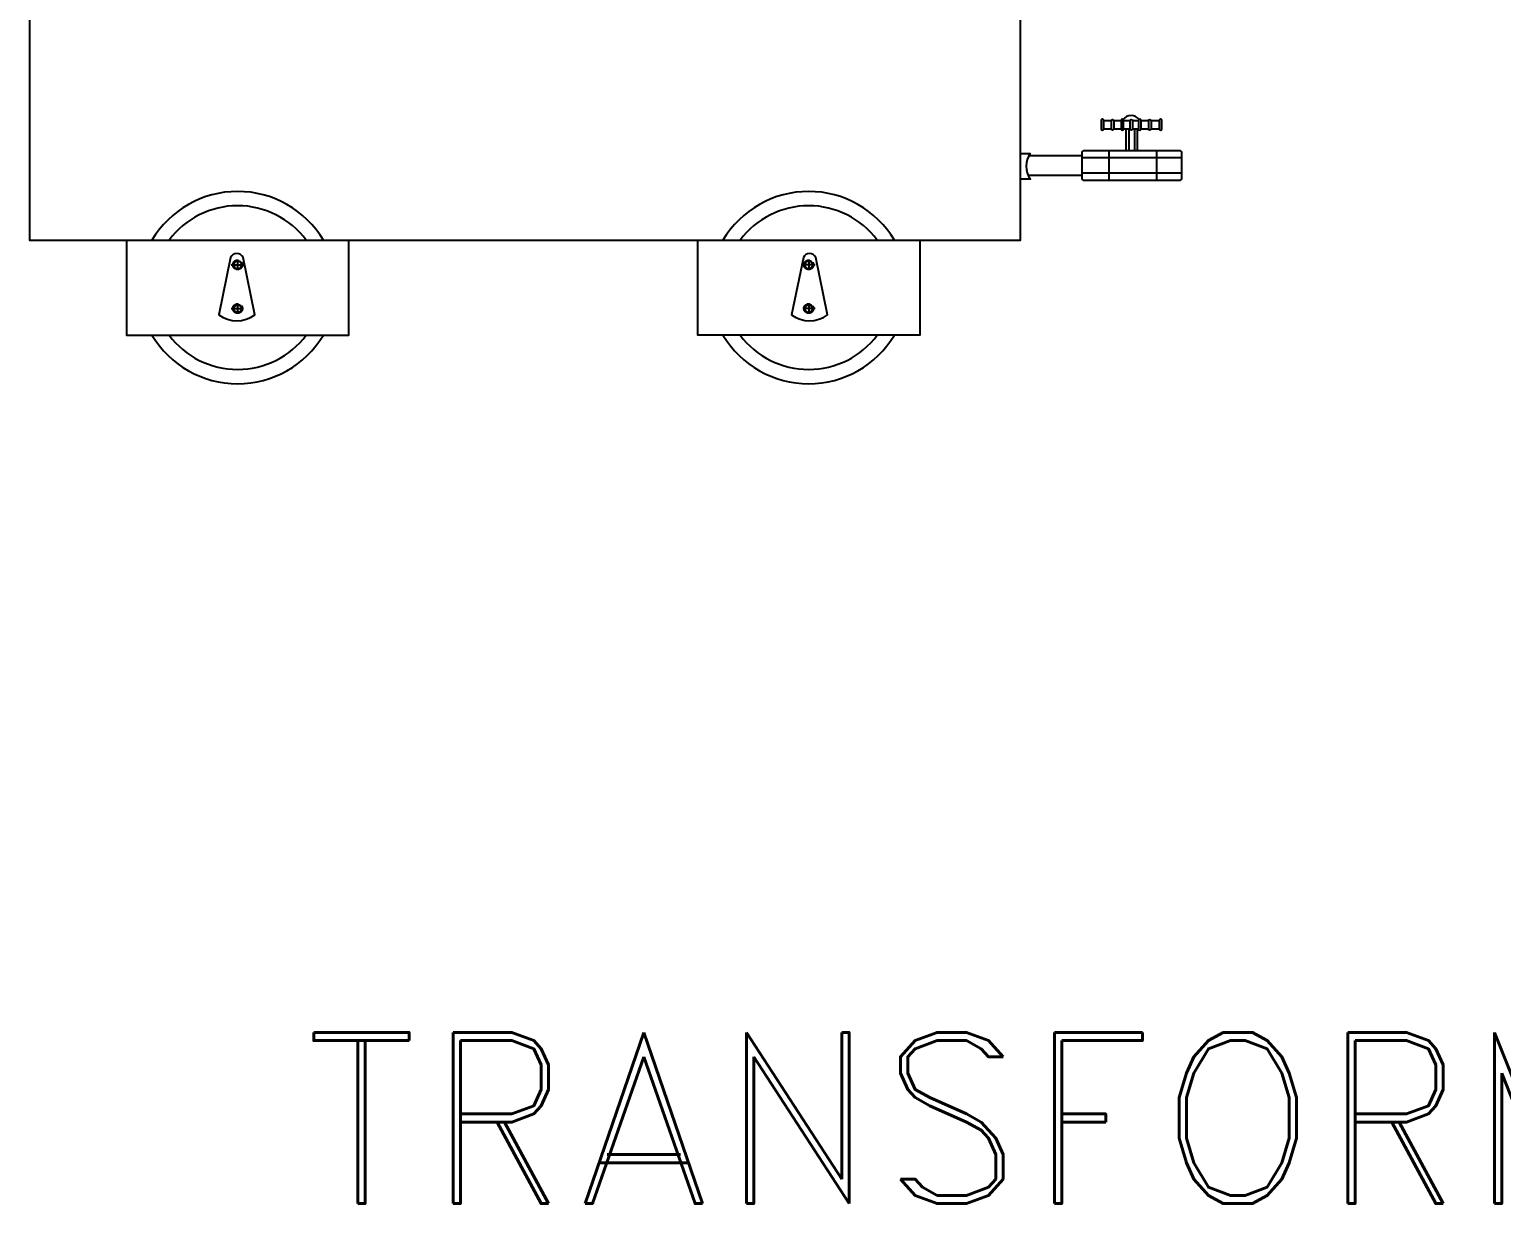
# Model space of a CAD drawing. Header units: millimetres. Extents: x 20927 to 53748, y 38421 to 54891.
# Drawn here: x 21207 to 22240, y 38421 to 39244 of the extents above; entities that cross this region are included whole.
import ezdxf
from ezdxf.enums import TextEntityAlignment as Align

# ---------------------------------------------------------------- set-up
doc = ezdxf.new("R2010")
doc.units = ezdxf.units.MM
doc.linetypes.add('CENTERX2', pattern=[101.6, 63.5, -12.7, 12.7, -12.7])
for name, color, linetype in [('Btrans.', 2, 'Continuous'), ('DETAIL', 4, 'Continuous'), ('TRANS', 2, 'Continuous')]:
    doc.layers.add(name, color=color, linetype=linetype)
doc.styles.add('tx1', font='romand.shx')

msp = doc.modelspace()

# ---------------------------------------------------------------- linework, layer by layer
at = {"layer": 'DETAIL', "color": 241, "ltscale": 0.25}
for p, q in [((21965.9, 39180.5), (21965.9, 39174.4)), ((21967.6, 39180.5), (21967.6, 39174.4)), ((21978.4, 39159.5), (21978.4, 39174.4)), ((21979, 39180.5), (21979, 39174.4)), ((21982.4, 39159.5), (21982.4, 39174.4)), ((21992, 39180.5), (21992, 39174.4)), ((21993.8, 39180.5), (21993.8, 39174.4)), ((22015.1, 39154.2), (21945.6, 39154.2)), ((21964.2, 39159.5), (21964.2, 39138.3)), ((21997.7, 39159.5), (21997.7, 39138.3)), ((22015.1, 39143.6), (21945.6, 39143.6))]:
    msp.add_line(p, q, dxfattribs=at)
at = {"layer": 'DETAIL', "ltscale": 0.25}
for p, q in [((21976.4, 39159.5), (21976.4, 39174.4)), ((21984.4, 39159.5), (21984.4, 39174.4)), ((21945.6, 39155.8), (21908.1, 39155.8)), ((21945.6, 39142), (21908.1, 39142))]:
    msp.add_line(p, q, dxfattribs=at)
at = {"layer": 'DETAIL', "color": 241, "linetype": 'CENTERX2', "ltscale": 0.25}
for p, q in [((21348.7, 39079.3), (21357.2, 39079.3)), ((21353.2, 39082.9), (21353.2, 39075.6)), ((21758.2, 39079.3), (21749.7, 39079.3)), ((21753.7, 39082.9), (21753.7, 39075.6)), ((21348.7, 39048.6), (21357.2, 39048.6)), ((21353.2, 39052.3), (21353.2, 39045)), ((21758.2, 39048.6), (21749.7, 39048.6)), ((21753.7, 39052.3), (21753.7, 39045))]:
    msp.add_line(p, q, dxfattribs=at)
at = {"layer": 'DETAIL', "color": 241, "ltscale": 0.25}
for points in [[(21960.6, 39174.5), (21960.6, 39180.7, 0.821606), (21958.8, 39180.7), (21958.8, 39174.5, 0.821606)], [(21972.8, 39174.5, 0.821606), (21974.6, 39174.5), (21974.6, 39180.7, 0.821606), (21972.8, 39180.7)], [(21985, 39174.5, 0.821606), (21986.8, 39174.5), (21986.8, 39180.7, 0.821606), (21985, 39180.7)], [(22001.4, 39174.5), (22001.4, 39180.7, 0.821606), (21999.6, 39180.7), (21999.6, 39174.5, 0.821606)]]:
    msp.add_lwpolyline(points, format="xyb", close=True, dxfattribs=at)
at = {"layer": 'DETAIL', "ltscale": 0.25}
for points in [[(21972.9, 39174.4), (21967.6, 39174.4, -0.821606), (21965.9, 39174.4), (21960.5, 39174.4)], [(21960.6, 39180.5), (21965.9, 39180.5, -0.821606), (21967.6, 39180.5), (21972.8, 39180.5)], [(21974.6, 39180.5), (21979, 39180.5, -0.821606), (21980.8, 39180.5), (21980.8, 39174.4)], [(21985.1, 39174.4), (21980.8, 39174.4, -0.821606), (21979, 39174.4), (21974.6, 39174.4)], [(21986.8, 39180.5), (21992, 39180.5, -0.821606), (21993.8, 39180.5), (21999.6, 39180.5)], [(21999.6, 39174.4), (21993.8, 39174.4, -0.821606), (21992, 39174.4), (21986.8, 39174.4)]]:
    msp.add_lwpolyline(points, format="xyb", dxfattribs=at)
msp.add_lwpolyline([(21980.8, 39180.5), (21985, 39180.5)], dxfattribs=at)
msp.add_lwpolyline([(21909.2, 39157.4, 0.333333), (21909.2, 39139.4), (21902.2, 39139.4), (21902.2, 39157.4)], format="xyb", close=True, dxfattribs=at)
msp.add_lwpolyline([(21946.6, 39159.5), (22014.1, 39159.5), (22015.1, 39158.5), (22015.1, 39139.3), (22014.1, 39138.3), (21946.6, 39138.3), (21945.6, 39139.3), (21945.6, 39158.5)], close=True, dxfattribs=at)
at = {"layer": 'DETAIL'}
for points in [[(21357, 39084.5, 0.635254), (21348.3, 39084.5), (21340.1, 39044.3, 0.341229), (21365.2, 39044.3)], [(21758.6, 39084.5, 0.635254), (21750, 39084.5), (21741.7, 39044.3, 0.341229), (21766.9, 39044.3)]]:
    msp.add_lwpolyline(points, format="xyb", close=True, dxfattribs=at)
at = {"layer": 'DETAIL', "color": 241}
for points in [[(21354.8, 39081.9), (21356.4, 39079.2), (21354.8, 39076.4), (21351.6, 39076.4), (21350.1, 39079.2), (21351.6, 39081.9)], [(21752.2, 39081.9), (21750.6, 39079.2), (21752.2, 39076.4), (21755.3, 39076.4), (21756.9, 39079.2), (21755.3, 39081.9)], [(21354.8, 39051.3), (21356.4, 39048.5), (21354.8, 39045.8), (21351.6, 39045.8), (21350.1, 39048.5), (21351.6, 39051.3)], [(21752.2, 39051.3), (21750.6, 39048.5), (21752.2, 39045.8), (21755.3, 39045.8), (21756.9, 39048.5), (21755.3, 39051.3)]]:
    msp.add_lwpolyline(points, close=True, dxfattribs=at)
at = {"layer": 'DETAIL', "color": 241, "linetype": 'CENTERX2', "ltscale": 0.25}
for centre in [(21353.2, 39079.3), (21753.7, 39079.3), (21353.2, 39048.6), (21753.7, 39048.6)]:
    msp.add_circle(centre, 3.34, dxfattribs=at)
at = {"layer": 'DETAIL', "color": 241}
for centre in [(21353.2, 39079.2), (21753.7, 39079.2), (21353.2, 39048.5), (21753.7, 39048.5)]:
    msp.add_circle(centre, 2.73, dxfattribs=at)
at = {"layer": 'DETAIL', "color": 241, "ltscale": 0.25}
msp.add_arc((21979.8, 39176.9), 7.09, 37.9001, 142.0999, dxfattribs=at)
at = {"layer": 'DETAIL'}
for centre, radius, start, end in [((21353.2, 39060.6), 70.1, 30.961, 149.039), ((21753.7, 39060.6), 70.1, 30.961, 149.039), ((21353.2, 39060.6), 60.1, 36.8716, 143.1284), ((21753.7, 39060.6), 60.1, 36.8716, 143.1284), ((21353.2, 39066), 70.1, 210.961, 329.039), ((21353.2, 39066), 60.1, 216.8716, 323.1284), ((21753.7, 39066), 70.1, 210.961, 329.039), ((21753.7, 39066), 60.1, 216.8716, 323.1284)]:
    msp.add_arc(centre, radius, start, end, dxfattribs=at)
at = {"layer": 'TRANS', "ltscale": 0.25}
msp.add_lwpolyline([(21207.2, 39295.9), (21207.2, 39096.6), (21902.2, 39096.6), (21902.2, 39295.9)], dxfattribs=at)
at = {"layer": 'TRANS'}
for points in [[(21275.3, 39096.6), (21275.3, 39029.9), (21431.1, 39029.9), (21431.1, 39096.6)], [(21831.6, 39096.6), (21831.6, 39029.9), (21675.9, 39029.9), (21675.9, 39096.6)]]:
    msp.add_lwpolyline(points, dxfattribs=at)

# ---------------------------------------------------------------- texts
at = {"layer": 'Btrans.', "style": 'tx1'}
msp.add_text('TRANSFORMER 160kVa', height=120, dxfattribs=at).set_placement((22314.3, 38481), align=Align.MIDDLE_CENTER)

doc.saveas('drawing.dxf')
